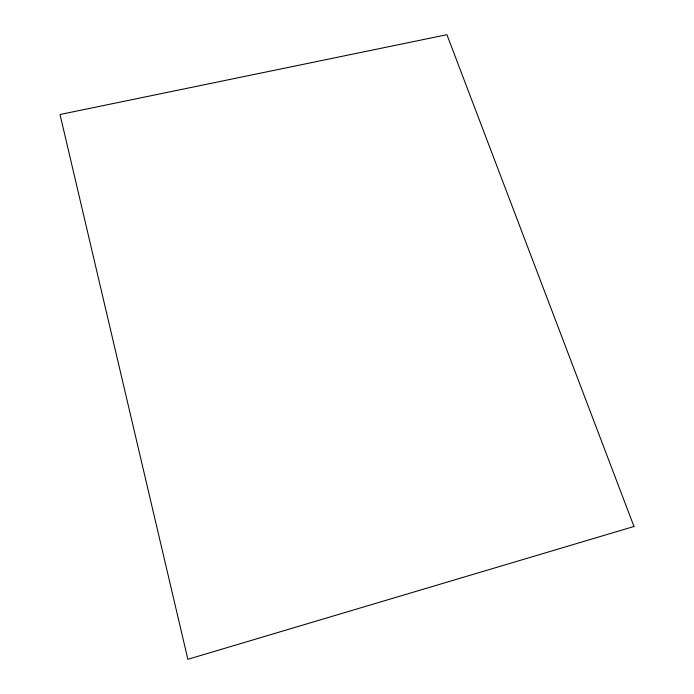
<?xml version="1.0" encoding="UTF-8"?>
<svg xmlns="http://www.w3.org/2000/svg" width="694" height="694" viewBox="0 0 694 694"><rect width="100%" height="100%" fill="white"/><g stroke="black" fill="none" stroke-linecap="round" stroke-linejoin="round"><path stroke-width="1.04" d="M633.986 526.494L187.866 659.3L60.014 114.501L446.927 34.7L633.986 526.494"/></g></svg>
